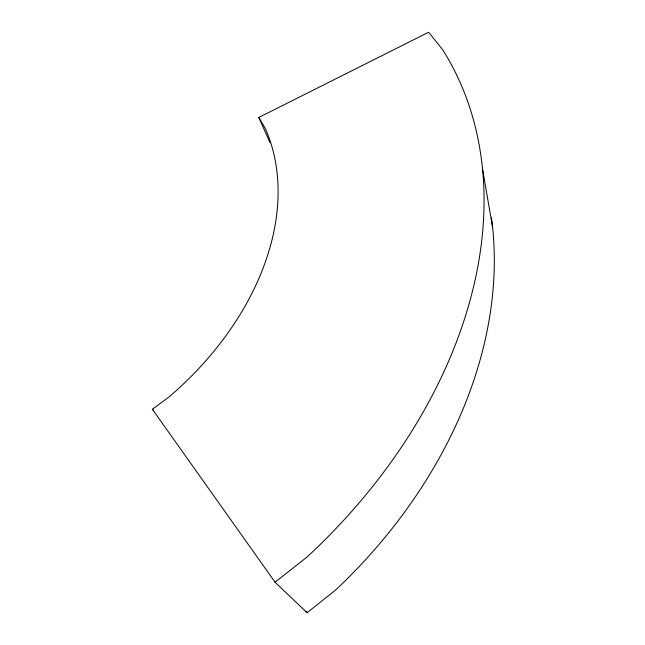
<?xml version="1.0" encoding="UTF-8"?>
<svg xmlns="http://www.w3.org/2000/svg" width="645" height="645" viewBox="0 0 645 645"><rect width="100%" height="100%" fill="white"/><g stroke="black" fill="none" stroke-linecap="round" stroke-linejoin="round"><path stroke-width="0.97" d="M275.052 582.193L306.899 557.159A481.541 347.849 -37 0 0 442.728 49.81L428.643 32.25L258.782 117.463L265.24 128.323A268.642 190.678 -35.9 0 1 168.845 397.094L152.373 409.236L275.052 582.193L307.076 612.75L335.706 589.941A442.768 334.118 -38 0 0 491.385 217.357M152.373 409.236L153.728 410.688M305.907 611.121L307.076 612.75M258.782 117.463L270.126 142.859M482.42 168.216L492.627 227.572"/></g></svg>
